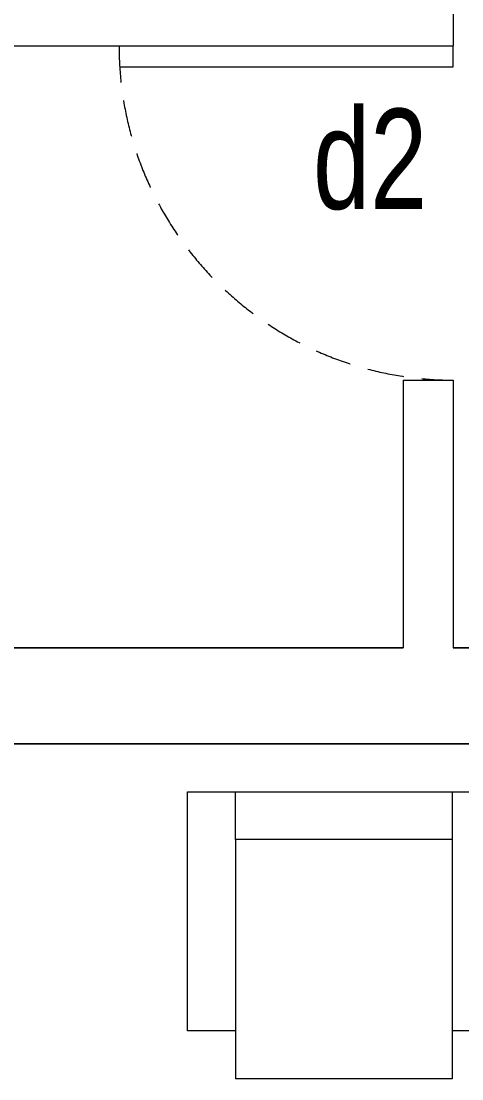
# Model space of a CAD drawing. Header units: metres. Extents: x 191982 to 427160, y -8904 to 80370.
# Drawn here: x 387643 to 388698, y 37860 to 40392 of the extents above; entities that cross this region are included whole.
import ezdxf

# ---------------------------------------------------------------- set-up
doc = ezdxf.new("R2010")
doc.units = ezdxf.units.M
doc.header["$LTSCALE"] = 700
doc.header["$MEASUREMENT"] = 0
doc.linetypes.add('HIDDEN2', pattern=[0.1875, 0.125, -0.0625])
for name, color, linetype, lineweight in [('fur1', 7, 'Continuous', 9), ('MAIN GATE', 7, 'Continuous', 9), ('NEW PLANS', 7, 'Continuous', 9)]:
    doc.layers.add(name, color=color, linetype=linetype, lineweight=lineweight)
doc.styles.get("Standard").update_dxf_attribs({"font": 'swisscl.ttf'})

# ---------------------------------------------------------------- blocks, each defined once
blk = doc.blocks.new('sofa1')
at = {"layer": 'fur1', "ltscale": 0.5}
for p, q in [((-16.33, 0), (-16.33, -25)), ((-11.33, 0), (-16.33, 0)), ((11.33, 0), (-11.33, 0)), ((-11.33, 0), (-11.33, -30)), ((16.33, 0), (11.33, 0)), ((11.33, -5), (11.33, 0)), ((11.33, -5), (11.33, 0)), ((16.33, -25), (16.33, 0)), ((-11.33, -5), (11.33, -5)), ((11.33, -5), (11.33, -30)), ((-16.33, -25), (-11.33, -25)), ((11.33, -25), (16.33, -25)), ((-11.33, -30), (11.33, -30))]:
    blk.add_line(p, q, dxfattribs=at)

msp = doc.modelspace()

# ---------------------------------------------------------------- linework, layer by layer
at = {"layer": 'MAIN GATE'}
for p, q in [((386227.772, 38891.692), (388557.772, 38891.692)), ((388677.772, 38891.692), (390467.772, 38891.692)), ((386227.772, 38661.692), (392917.772, 38661.692))]:
    msp.add_line(p, q, dxfattribs=at)
at = {"layer": 'NEW PLANS'}
for p, q in [((388677.772, 40452.89), (388677.772, 40332.89)), ((388677.772, 40452.89), (388677.772, 40332.89)), ((386457.772, 40332.89), (388677.772, 40332.89)), ((386457.772, 40332.89), (388677.772, 40332.89)), ((388677.772, 40282.89), (388677.772, 40332.89)), ((388677.772, 40282.89), (388677.772, 40332.89)), ((387879.336, 40282.89), (388677.772, 40282.89)), ((387879.336, 40282.89), (388677.772, 40282.89)), ((388557.772, 39532.89), (388557.772, 38891.692)), ((388557.772, 39532.89), (388677.772, 39532.89)), ((388557.772, 39532.89), (388557.772, 38891.692)), ((388557.772, 39532.89), (388677.772, 39532.89)), ((388677.772, 39532.89), (388677.772, 38891.692)), ((388677.772, 39532.89), (388677.772, 38891.692)), ((388557.772, 38891.692), (386450.583, 38891.692)), ((388557.772, 38891.692), (386450.583, 38891.692)), ((388557.772, 38891.692), (386450.583, 38891.692)), ((388557.772, 38891.692), (386450.583, 38891.692)), ((388557.772, 38891.692), (386450.583, 38891.692)), ((388557.772, 38891.692), (386450.583, 38891.692)), ((388557.772, 38891.692), (386450.583, 38891.692)), ((388557.772, 38891.692), (386450.583, 38891.692)), ((388557.772, 38891.692), (386450.583, 38891.692)), ((388557.772, 38891.692), (386450.583, 38891.692)), ((388557.772, 38891.692), (386450.583, 38891.692)), ((388557.772, 38891.692), (386652.095, 38891.692)), ((388557.772, 38891.692), (386652.095, 38891.692)), ((390467.772, 38891.692), (388677.772, 38891.692)), ((390467.772, 38891.692), (388677.772, 38891.692)), ((390467.772, 38891.692), (388677.772, 38891.692)), ((388677.772, 38891.692), (390467.772, 38891.692)), ((388677.772, 38891.692), (390467.772, 38891.692)), ((390760.583, 38661.692), (386450.583, 38661.692)), ((390760.583, 38661.692), (386450.583, 38661.692)), ((390760.583, 38661.692), (386450.583, 38661.692)), ((388677.772, 38661.692), (386450.583, 38661.692)), ((388677.772, 38661.692), (386450.583, 38661.692)), ((388677.772, 38661.692), (386450.583, 38661.692)), ((388677.772, 38661.692), (386450.583, 38661.692)), ((388677.772, 38661.692), (386450.583, 38661.692)), ((388677.772, 38661.692), (386450.583, 38661.692)), ((388677.772, 38661.692), (386450.583, 38661.692)), ((388677.772, 38661.692), (386450.583, 38661.692)), ((388677.772, 38661.692), (386652.095, 38661.692)), ((388677.772, 38661.692), (386652.095, 38661.692))]:
    msp.add_line(p, q, dxfattribs=at)
at = {"layer": 'NEW PLANS', "linetype": 'HIDDEN2'}
msp.add_arc((388677.772, 40332.89), 800, 180, 270, dxfattribs=at)
msp.add_arc((388677.772, 40332.89), 800, 180, 270, dxfattribs=at)

# ---------------------------------------------------------------- block references
at = {"layer": 'fur1', "xscale": -22.9130331567831, "yscale": 22.9130331567831, "zscale": 22.9130331499619}
msp.add_blockref('sofa1', (388415.821, 38547.41), dxfattribs=at)

# ---------------------------------------------------------------- texts
at = {"layer": 'NEW PLANS'}
msp.add_text('d2', height=240, dxfattribs=at).set_placement((388341.939, 39942.468))

doc.saveas('drawing.dxf')
